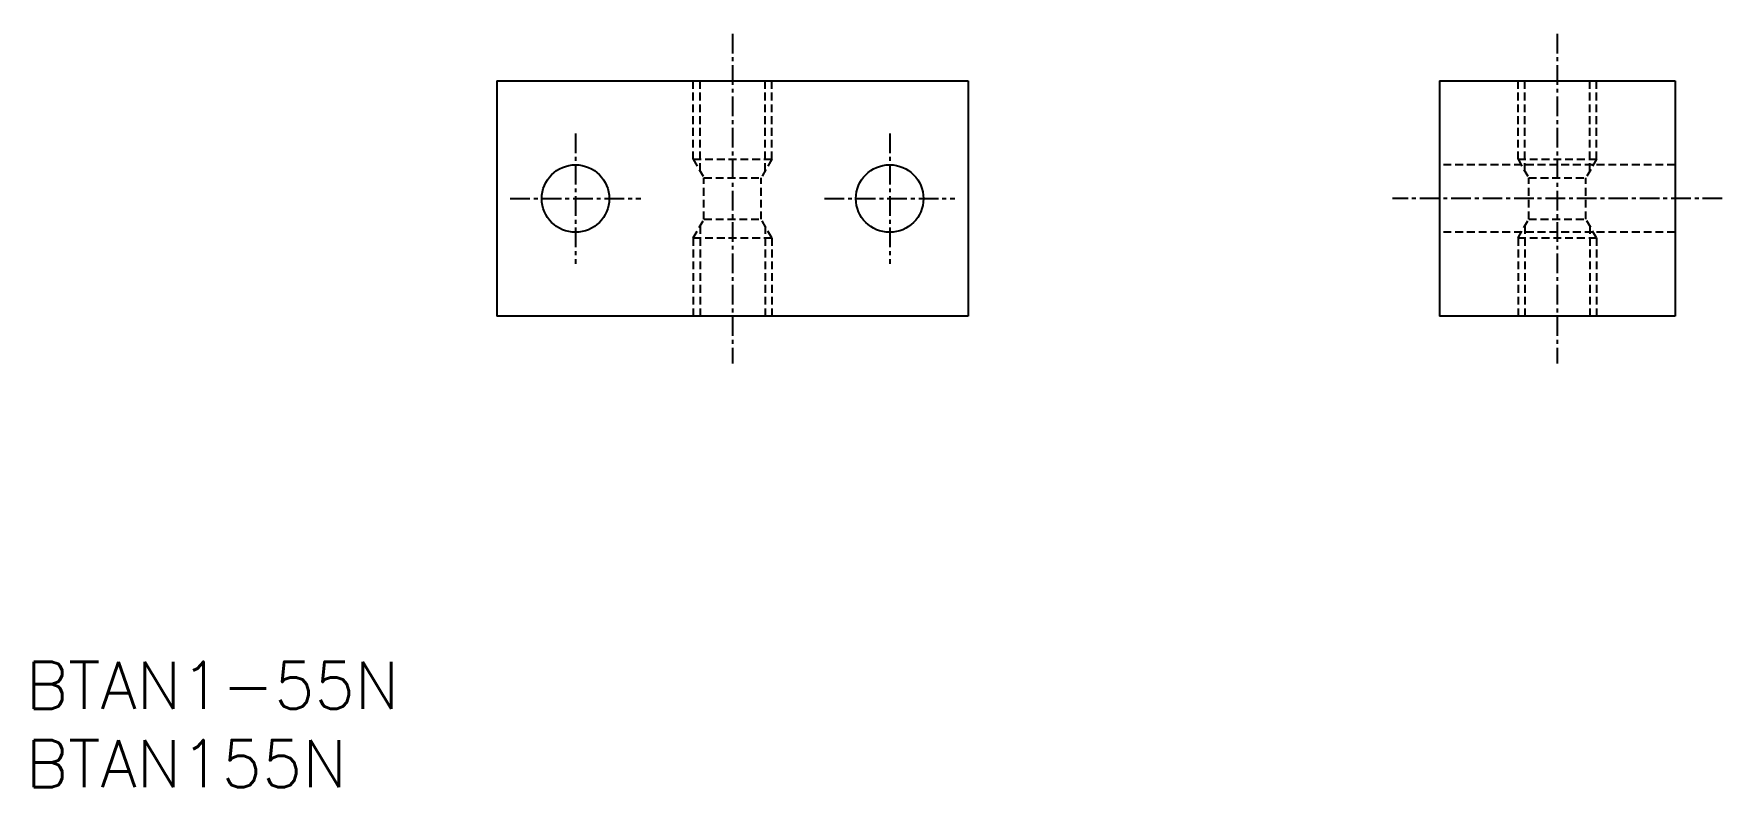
# Model space of a CAD drawing. Extents: x 1 to 108, y 0 to 48.
import ezdxf

# ---------------------------------------------------------------- set-up
doc = ezdxf.new("R2010")
doc.units = 0
doc.linetypes.add('CENTER', pattern=[2, 1.25, -0.25, 0.25, -0.25])
doc.linetypes.add('DASHED', pattern=[0.75, 0.5, -0.25])
doc.layers.get('0').update_dxf_attribs({"linetype": 'CONTINUOUS'})
doc.layers.add('CENTER', color=1, linetype='CENTER')
doc.styles.get("Standard").update_dxf_attribs({"font": 'txt.shx'})

# ---------------------------------------------------------------- blocks, each defined once
blk = doc.blocks.new('*U9')
at = {"color": 7, "linetype": 'CONTINUOUS'}
blk.add_text('BTAN155N', height=3, dxfattribs=at).set_placement((0, 0))
blk = doc.blocks.new('*U10')
at = {"color": 7, "linetype": 'CONTINUOUS'}
blk.add_text('BTAN1-55N', height=3, dxfattribs=at).set_placement((0, 5))

msp = doc.modelspace()

# ---------------------------------------------------------------- linework, layer by layer
at = {"color": 7, "linetype": 'CONTINUOUS'}
for p, q in [((30, 45), (60, 45)), ((30, 45), (30, 30)), ((60, 45), (60, 30)), ((90, 45), (90, 30)), ((90, 45), (105, 45)), ((105, 45), (105, 30)), ((60, 30), (30, 30)), ((105, 30), (90, 30))]:
    msp.add_line(p, q, dxfattribs=at)
at = {"color": 3, "linetype": 'DASHED'}
for p, q in [((42.5, 40), (42.5, 45)), ((42.93, 39.25), (42.93, 45)), ((47.07, 39.25), (47.07, 45)), ((47.5, 40), (47.5, 45)), ((95, 40), (95, 45)), ((95.43, 39.25), (95.43, 45)), ((99.57, 39.25), (99.57, 45)), ((100, 40), (100, 45)), ((42.5, 40), (43.18, 38.82)), ((42.5, 40), (47.5, 40)), ((47.5, 40), (46.82, 38.82)), ((95, 40), (100, 40)), ((95, 40), (95.68, 38.82)), ((100, 40), (99.32, 38.82)), ((43.18, 38.82), (46.82, 38.82)), ((43.18, 36.18), (43.18, 38.82)), ((46.82, 36.18), (46.82, 38.82)), ((105, 39.65), (90, 39.65)), ((95.68, 36.18), (95.68, 38.82)), ((95.68, 38.82), (99.32, 38.82)), ((99.32, 36.18), (99.32, 38.82)), ((42.5, 35), (43.18, 36.18)), ((42.93, 35.75), (42.93, 30)), ((43.18, 36.18), (46.82, 36.18)), ((47.5, 35), (46.82, 36.18)), ((47.07, 35.75), (47.07, 30)), ((95, 35), (95.68, 36.18)), ((95.43, 35.75), (95.43, 30)), ((95.68, 36.18), (99.32, 36.18)), ((100, 35), (99.32, 36.18)), ((99.57, 35.75), (99.57, 30)), ((42.5, 35), (47.5, 35)), ((42.5, 35), (42.5, 30)), ((47.5, 35), (47.5, 30)), ((105, 35.35), (90, 35.35)), ((95, 35), (95, 30)), ((95, 35), (100, 35)), ((100, 35), (100, 30))]:
    msp.add_line(p, q, dxfattribs=at)
at = {"color": 7, "linetype": 'CONTINUOUS'}
for centre in [(35, 37.5), (55, 37.5)]:
    msp.add_circle(centre, 2.15, dxfattribs=at)
at = {"layer": 'CENTER', "color": 1, "linetype": 'CENTER'}
for p, q in [((45, 48), (45, 27)), ((97.5, 48), (97.5, 27)), ((35, 41.65), (35, 33.35)), ((55, 41.65), (55, 33.35)), ((30.85, 37.5), (39.15, 37.5)), ((50.85, 37.5), (59.15, 37.5)), ((108, 37.5), (87, 37.5))]:
    msp.add_line(p, q, dxfattribs=at)

# ---------------------------------------------------------------- block references
at = {"color": 7, "linetype": 'CONTINUOUS'}
for name in ['*U10', '*U9']:
    msp.add_blockref(name, (0, 0), dxfattribs=at)

doc.saveas('drawing.dxf')
